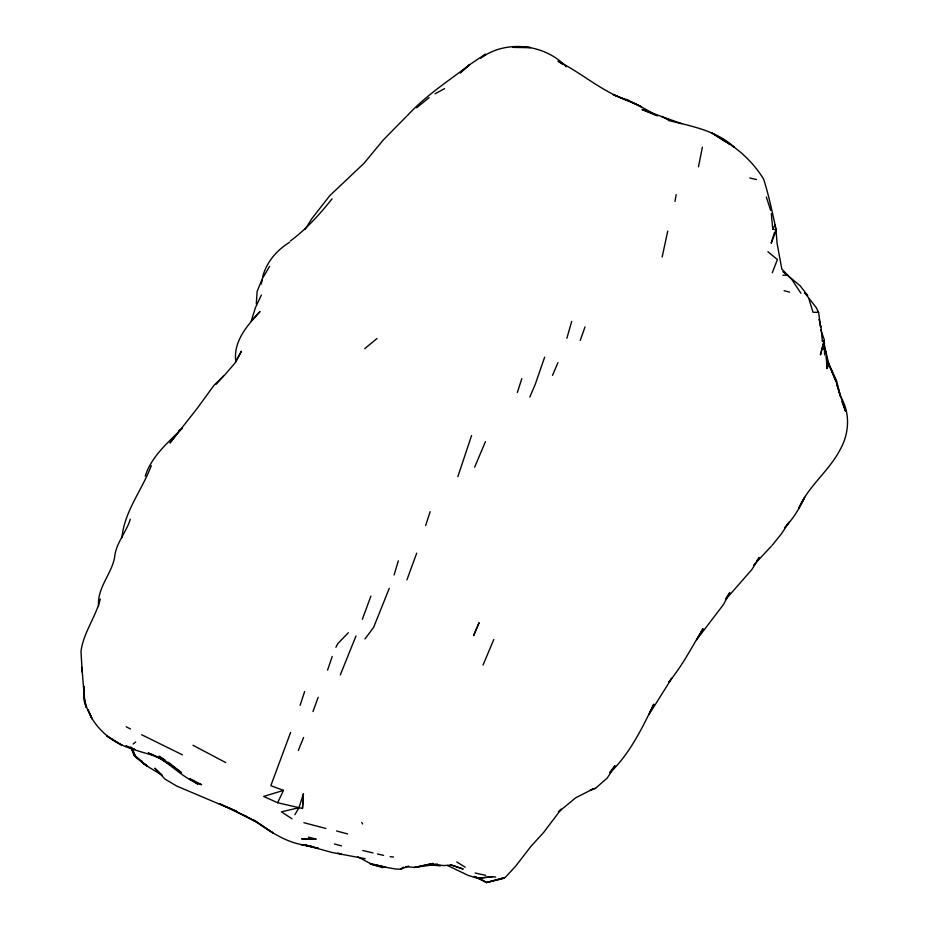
<?xml version="1.0" encoding="UTF-8"?>
<svg xmlns="http://www.w3.org/2000/svg" width="929" height="929" viewBox="0 0 929 929"><rect width="100%" height="100%" fill="white"/><g stroke="black" fill="none" stroke-linecap="round" stroke-linejoin="round"><path stroke-width="1.39" d="M98.579 605.789C97.127 587.999 111.19 574.528 114.546 557.818C115.626 543.302 126.205 532.735 130.292 519.206M277.655 802.737L283.461 790.393L263.65 796.443L277.655 802.737L302.494 808.474L303.4 793.865L298.952 807.731L294.865 814.698M256.299 303.992L257.124 291.439L262.384 278.572L269.561 266.426M302.494 808.474L303.4 793.865M167.336 762.732C155.108 753.407 139.025 753.314 125.914 745.79L134.949 749.529C110.632 744.013 89.138 723.819 84.493 699.142C83.169 683.105 81.74 667.196 81.009 651.194C83.529 632.544 95.675 617.228 100.286 599.066M702.394 147.2L698.457 166.837M674.988 201.407L676.173 194.625M667.742 231.042L662.168 256.973M121.943 537.728C124.451 510.962 142.125 490.129 151.299 465.65M824.267 340.362L820.446 354.948L824.302 340.002L824.592 354.959M261.165 284.1L262.315 279.989M571.683 321.411L566.876 338.249M394.117 574.97L398.309 560.802M457.846 476.682L471.595 435.492M774.554 232.273L771.175 243.212L776.249 230.032C772.347 212.938 769.003 195.705 763.557 179.007C754.418 164.178 741.47 151.241 726.629 142.137M517.348 392.514L521.808 378.649M425.668 525.477L430.162 511.635M300.125 705.32L304.642 691.513M544.661 357.131L535.255 384.316L529.797 397.055M327.565 670.076L332.234 656.443M416.703 553.15L406.902 579.893M290.626 732.389L270.838 785.655L283.461 790.393M362.345 619.295L370.903 596.081M580.219 340.432L585.038 326.962M318.182 697.284L312.968 711.544M340.293 674.93L356.004 635.97M483.022 665.071L493.822 639.466M389.251 588.382L373.609 627.389L364.934 638.989M772.289 272.754L777.387 259.609L767.911 251.689M298.325 750.469L303.586 737.51M485.437 441.612L474.649 467.217M262.721 276.61C266.658 261.862 276.842 250.133 289.674 242.225M552.5 375.362L557.957 362.624M145.261 476.136C151.473 456.185 168.044 442.634 182.154 428.339M261.351 295.108L255.417 307.72L251.248 320.993L260.039 311.552C247.23 325.545 233.051 341.268 235.838 361.811L241.459 351.174L234.665 363.46L225.004 374.666L213.972 385.349L197.006 408.644L169.972 442.994L180.156 429.906L178.798 431.474L182.281 428.339M335.915 647.281L337.808 643.611L348.34 632.73M800.937 293.297L791.984 279.722L781.812 269.038L777.12 243.514L775.82 228.174L776.249 230.032L772.765 229.115L775.158 224.76M304.933 229.568L311.749 218.779L329.621 195.822L364.029 163.26L383.433 139.791L406.275 116.624M725.863 598.439L729.799 592.609L723.54 604.442L696.553 639.86L703.056 628.643C692.012 646.793 682.2 666.081 668.508 682.397L671.725 678.402L648.663 715.063L653.749 704.205C642.044 728.591 629.665 753.709 610.039 772.754M609.761 772.371L614.986 765.693L607.369 777.887L595.559 788.291L590.519 790.056L595.559 788.291M756.729 560.791L759.33 557.516L751.886 569.558L726.095 598.973M772.092 545.404L781.277 534.012L789.185 522.156L786.41 525.361M332.083 198.829C319.739 214.285 306.349 229.149 290.382 240.948M771.256 546.287L753.454 565.366M784.494 527.742C793.041 518.974 799.532 508.43 804.677 497.363L798.534 508.744C808.207 486.215 828.633 471.479 839.874 450.089C849.512 433.588 850.523 412.348 840.164 395.94M216.213 384.188L223.517 376.106M480.653 58.306C505.573 39.424 544.824 43.884 566.237 66.807M483.463 55.949L485.391 54.149L468.123 65.68L460.227 72.938L469.633 64.786C448.184 81.171 425.459 95.78 407.088 115.881M558.445 811.714L561.232 809.171L543.755 832.303L531.028 846.273L515.607 866.234L505.434 877.243L502.752 878.66L486.448 882.55L474.336 876.465L482.012 879.833L475.834 877.197M364.702 348.689L376.988 338.481M559.061 811.516L575.759 797.756L593.48 788.744M416.645 107.776L429.128 97.638M133.149 744.001L135.657 741.969M357.886 856.828L373.156 865.073L395.87 869.068L400.562 869.196L403.418 867.129M435.109 93.794L444.561 88.603M400.562 869.196L408.597 866.072M486.448 882.55L504.598 877.661L486.448 882.55L483.289 880.402M819.854 324.151L820.632 326.88L818.565 312.307L813.061 312.307L808.996 299.347M298.952 807.731L281.406 811.83L292.02 818.797M451.378 865.131L443.272 865.584L434.795 864.225M437.594 864.156L414.543 867.454L405.648 866.56M495.714 877.162L492.811 876.651L477.634 878.311L468.251 875.42L447.499 865.491M477.634 878.311L492.811 876.651M782.926 275.239L787.931 275.216L783.252 271.779M315.965 839.096L301.832 838.875L315.965 839.096L308.382 837.134M429.21 864.748L440.462 865.898M390.122 856.654L393.478 857.002M307.371 845.506C287.293 843.474 270.084 831.699 254.14 820.202L273.312 833.15L258.657 823.431L244.617 815.499M311.819 846.191L301.809 844.798L318.426 848.293L305.687 845.239L331.99 852.462L365.213 858.733M485.67 875.35L475.172 873.028M377.499 853.972L383.596 855.365M385.709 867.117L369.765 863.471L382.643 867.709M325.893 828.482L303.922 822.722M749.773 177.973L756.45 179.529M362.774 850.511L372.993 852.927M668.299 120.422C691.35 126.158 716.34 130.559 734.398 147.293L732.098 145.899M375.142 864.713L382.98 866.734M784.111 290.707L789.592 292.136M336.553 830.99L347.597 833.94M334.475 843.996L341.442 845.889M451.308 865.12L463.199 869.033L450.449 864.632M656.246 115.568L641.974 109.483L681.607 123.65M337.877 853.043L341.721 854.517L339.213 853.507M227.919 807.44L218.965 803.527L246.835 816.684M665.164 118.215L670.274 120.468L661.738 116.694M229.219 808.056L255.452 821.387L229.138 808.033L236.814 811.493L176.649 786.039L164.932 779.036L154.818 768.213L162.401 775.378L144.227 764.381L133.683 754.557L130.943 747.021M182.456 754.847L141.661 734.734M657.558 115.846L638.13 105.128L613.186 94.677L629.293 100.947L641.474 106.858L625.879 99.38L629.293 100.947C602.956 92.598 582.413 73.368 558.004 61.163L562.707 64.391M192.988 745.267L225.712 762.581M190.073 778.746L201.616 784.715C181.062 778.676 168.381 759.539 148.164 752.954L160.415 758.703L170.89 765.182M126.181 726.757L130.49 728.998M727.512 143.101L729.811 144.506M456.766 861.984L465.185 867.163M164.99 759.957L158.998 756.206L181.422 772.649L168.474 762.326M189.69 778.966L197.784 784.146L193.395 780.883M783.135 271.674L800.066 285.691L807.603 295.41L804.526 292.565M142.195 761.745L133.683 754.557L136.389 757.797L147.514 766.228L144.32 763.533M804.781 292.774L807.603 295.41M804.804 292.949L816.161 307.511L818.565 312.307M141.626 760.897L144.227 764.381M361.729 822.502L362.716 823.953M828.308 363.053L836.239 381.982L827.17 360.266M130.606 747.392L135.692 756.752L131.941 747.799M828.389 362.914L836.646 380.878L840.257 395.882L836.495 383.572M828.006 363.831L829.667 367.559L823.396 341.187M89.939 713.635L92.029 718.918L88.22 709.71M841.941 401.688L845.495 411.164L836.623 383.503M820.725 329.679L824.058 339.155M818.913 319.332L820.179 323.176M766.32 196.983L770.629 210.337M826.148 351.847L826.961 368.627L826.357 356.039M823.558 346.761L823.907 349.49M820.922 325.963L822.374 341.361M771.302 213.705L772.765 229.115M81.659 667.15L82.031 671.934M479.004 622.894L473.581 635.703L479.016 622.906M432.972 863.482L414.543 867.454L432.972 863.482M515.746 47.367L512.971 47.344L530.343 47.518L515.746 47.367M122.047 745.313L107.149 736.209L122.047 745.313M714.459 134.624L711.242 132.592L726.037 141.974L714.459 134.624M86.002 707.05L84.225 701.116L84.016 686.194L84.493 699.142L86.002 707.05"/></g></svg>
